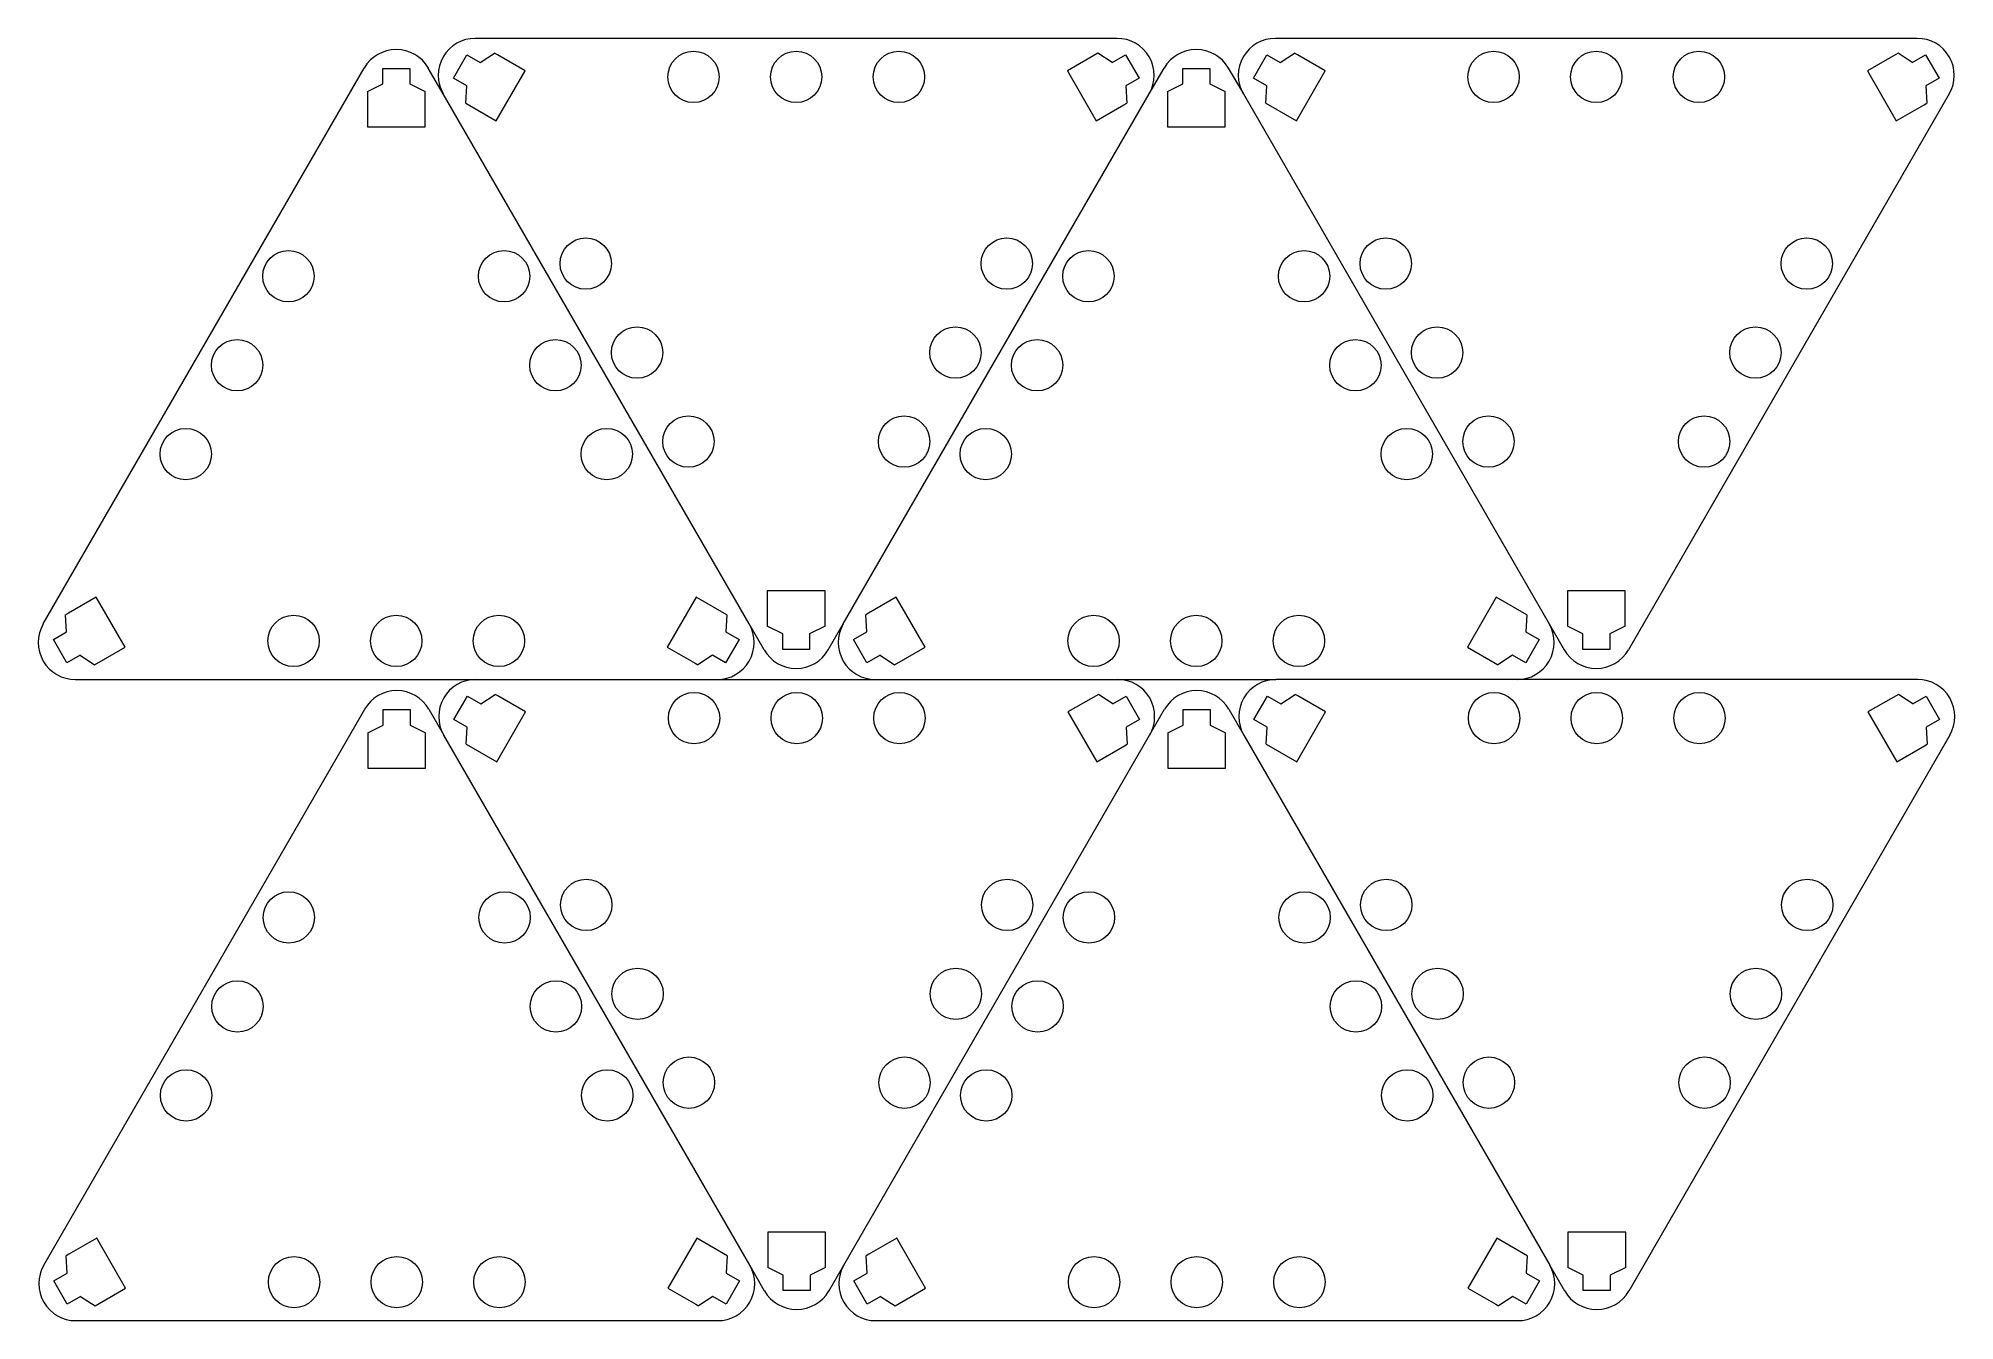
# Model space of a CAD drawing. Header units: millimetres. Extents: x 0 to 150, y 0 to 100.
import ezdxf

# ---------------------------------------------------------------- set-up
doc = ezdxf.new("R2010")
doc.units = ezdxf.units.MM
doc.layers.get('0').update_dxf_attribs({"color": 178, "lineweight": 25, "true_color": 0x000000})

msp = doc.modelspace()

# ---------------------------------------------------------------- linework, layer by layer
at = {"color": 1, "lineweight": 5, "true_color": 0xff0000}
for p, q in [((32.6, 96.78), (33.65, 98.6)), ((33.65, 98.6), (34.69, 98)), ((34.69, 98), (35.81, 98.74)), ((36.03, 98.61), (35.81, 98.74)), ((38.19, 97.36), (36.03, 98.61)), ((82.82, 98.74), (80.44, 97.36)), ((83.94, 98), (82.82, 98.74)), ((83.94, 98), (84.98, 98.6)), ((84.98, 98.6), (86.03, 96.78)), ((94.94, 96.78), (95.99, 98.6)), ((95.99, 98.6), (97.02, 98)), ((97.02, 98), (98.14, 98.74)), ((98.36, 98.61), (98.14, 98.74)), ((100.53, 97.36), (98.36, 98.61)), ((145.16, 98.74), (142.77, 97.36)), ((146.27, 98), (145.16, 98.74)), ((146.27, 98), (147.31, 98.6)), ((147.31, 98.6), (148.36, 96.78)), ((27.1, 97.55), (29.2, 97.55)), ((27.1, 96.35), (27.1, 97.55)), ((29.2, 97.55), (29.2, 96.35)), ((31.81, 95.56), (30.65, 97.58)), ((35.94, 93.47), (38.19, 97.36)), ((80.44, 97.36), (82.69, 93.47)), ((86.81, 95.56), (87.98, 97.58)), ((89.43, 97.55), (91.53, 97.55)), ((89.43, 96.35), (89.43, 97.55)), ((91.53, 97.55), (91.53, 96.35)), ((92.98, 97.58), (94.15, 95.56)), ((98.28, 93.47), (100.53, 97.36)), ((142.77, 97.36), (145.02, 93.47)), ((25.9, 95.75), (27.1, 96.35)), ((25.9, 95.75), (25.9, 93)), ((29.2, 96.35), (30.4, 95.75)), ((30.4, 95.5), (30.4, 95.75)), ((33.64, 96.18), (32.6, 96.78)), ((33.56, 94.84), (33.64, 96.18)), ((86.03, 96.78), (84.99, 96.18)), ((84.99, 96.18), (85.07, 94.84)), ((88.23, 95.75), (89.43, 96.35)), ((88.23, 95.75), (88.23, 93)), ((91.53, 96.35), (92.73, 95.75)), ((92.73, 95.5), (92.73, 95.75)), ((95.97, 96.18), (94.94, 96.78)), ((95.89, 94.84), (95.97, 96.18)), ((148.36, 96.78), (147.32, 96.18)), ((147.32, 96.18), (147.41, 94.84)), ((30.4, 93), (30.4, 95.5)), ((33.56, 94.84), (35.94, 93.47)), ((82.69, 93.47), (84.85, 94.72)), ((84.85, 94.72), (85.07, 94.84)), ((92.73, 93), (92.73, 95.5)), ((95.89, 94.84), (98.28, 93.47)), ((145.02, 93.47), (147.19, 94.72)), ((147.19, 94.72), (147.41, 94.84)), ((25.9, 93), (30.4, 93)), ((88.23, 93), (92.73, 93)), ((61.56, 56.84), (57.06, 56.84)), ((57.06, 56.84), (57.06, 54.34)), ((61.56, 54.09), (61.56, 56.84)), ((123.9, 56.84), (119.4, 56.84)), ((119.4, 56.84), (119.4, 54.34)), ((123.9, 54.09), (123.9, 56.84)), ((4.78, 56.37), (2.61, 55.12)), ((7.03, 52.47), (4.78, 56.37)), ((51.52, 56.37), (49.27, 52.47)), ((53.91, 54.99), (51.52, 56.37)), ((67.11, 56.37), (64.94, 55.12)), ((69.36, 52.47), (67.11, 56.37)), ((113.86, 56.37), (111.61, 52.47)), ((116.24, 54.99), (113.86, 56.37)), ((2.61, 55.12), (2.39, 54.99)), ((2.47, 53.66), (2.39, 54.99)), ((53.91, 54.99), (53.83, 53.66)), ((56.81, 52.26), (55.65, 54.28)), ((57.06, 54.34), (57.06, 54.09)), ((58.26, 53.49), (57.06, 54.09)), ((61.56, 54.09), (60.36, 53.49)), ((61.81, 52.26), (62.98, 54.28)), ((64.94, 55.12), (64.73, 54.99)), ((64.81, 53.66), (64.73, 54.99)), ((116.24, 54.99), (116.16, 53.66)), ((117.98, 54.28), (119.15, 52.26)), ((119.4, 54.34), (119.4, 54.09)), ((120.6, 53.49), (119.4, 54.09)), ((123.9, 54.09), (122.7, 53.49)), ((1.44, 53.06), (2.47, 53.66)), ((2.49, 51.24), (1.44, 53.06)), ((4.64, 51.1), (7.03, 52.47)), ((49.27, 52.47), (51.44, 51.22)), ((54.86, 53.06), (53.81, 51.24)), ((53.83, 53.66), (54.86, 53.06)), ((58.26, 52.29), (58.26, 53.49)), ((60.36, 52.29), (58.26, 52.29)), ((60.36, 53.49), (60.36, 52.29)), ((63.77, 53.06), (64.81, 53.66)), ((64.82, 51.24), (63.77, 53.06)), ((66.98, 51.1), (69.36, 52.47)), ((111.61, 52.47), (113.77, 51.22)), ((117.2, 53.06), (116.15, 51.24)), ((116.16, 53.66), (117.2, 53.06)), ((120.6, 52.29), (120.6, 53.49)), ((122.7, 52.29), (120.6, 52.29)), ((122.7, 53.49), (122.7, 52.29)), ((3.52, 51.84), (2.49, 51.24)), ((3.52, 51.84), (4.64, 51.1)), ((51.44, 51.22), (51.66, 51.1)), ((52.78, 51.84), (51.66, 51.1)), ((53.81, 51.24), (52.78, 51.84)), ((65.86, 51.84), (64.82, 51.24)), ((65.86, 51.84), (66.98, 51.1)), ((113.77, 51.22), (113.99, 51.1)), ((115.11, 51.84), (113.99, 51.1)), ((116.15, 51.24), (115.11, 51.84)), ((53.15, 49.95), (65.48, 49.95)), ((84.35, 49.94), (96.69, 49.94)), ((32.64, 46.84), (33.69, 48.65)), ((33.69, 48.65), (34.73, 48.05)), ((34.73, 48.05), (35.85, 48.79)), ((36.06, 48.67), (35.85, 48.79)), ((38.23, 47.42), (36.06, 48.67)), ((82.86, 48.79), (80.48, 47.42)), ((83.98, 48.05), (82.86, 48.79)), ((83.98, 48.05), (85.02, 48.65)), ((85.02, 48.65), (86.07, 46.84)), ((94.97, 46.84), (96.02, 48.65)), ((96.02, 48.65), (97.06, 48.05)), ((97.06, 48.05), (98.18, 48.79)), ((98.4, 48.67), (98.18, 48.79)), ((100.56, 47.42), (98.4, 48.67)), ((145.19, 48.79), (142.81, 47.42)), ((146.31, 48.05), (145.19, 48.79)), ((146.31, 48.05), (147.35, 48.65)), ((147.35, 48.65), (148.4, 46.84)), ((25.94, 45.8), (27.14, 46.4)), ((27.14, 47.6), (29.24, 47.6)), ((27.14, 46.4), (27.14, 47.6)), ((29.24, 47.6), (29.24, 46.4)), ((29.24, 46.4), (30.44, 45.8)), ((30.69, 47.63), (31.85, 45.61)), ((33.68, 46.24), (32.64, 46.84)), ((35.98, 43.52), (38.23, 47.42)), ((80.48, 47.42), (82.73, 43.52)), ((86.07, 46.84), (85.03, 46.24)), ((86.85, 45.61), (88.02, 47.63)), ((88.27, 45.8), (89.47, 46.4)), ((89.47, 47.6), (91.57, 47.6)), ((89.47, 46.4), (89.47, 47.6)), ((91.57, 47.6), (91.57, 46.4)), ((91.57, 46.4), (92.77, 45.8)), ((93.02, 47.63), (94.19, 45.61)), ((96.01, 46.24), (94.97, 46.84)), ((98.31, 43.52), (100.56, 47.42)), ((142.81, 47.42), (145.06, 43.52)), ((148.4, 46.84), (147.36, 46.24)), ((25.94, 45.8), (25.94, 43.05)), ((30.44, 45.55), (30.44, 45.8)), ((30.44, 43.05), (30.44, 45.55)), ((33.6, 44.9), (33.68, 46.24)), ((33.6, 44.9), (35.98, 43.52)), ((84.89, 44.77), (85.11, 44.9)), ((85.03, 46.24), (85.11, 44.9)), ((88.27, 45.8), (88.27, 43.05)), ((92.77, 45.55), (92.77, 45.8)), ((92.77, 43.05), (92.77, 45.55)), ((95.93, 44.9), (96.01, 46.24)), ((95.93, 44.9), (98.31, 43.52)), ((147.23, 44.77), (147.44, 44.9)), ((147.36, 46.24), (147.44, 44.9)), ((82.73, 43.52), (84.89, 44.77)), ((145.06, 43.52), (147.23, 44.77)), ((25.94, 43.05), (30.44, 43.05)), ((88.27, 43.05), (92.77, 43.05)), ((4.81, 6.42), (2.65, 5.17)), ((7.06, 2.53), (4.81, 6.42)), ((51.56, 6.42), (49.31, 2.53)), ((53.94, 5.05), (51.56, 6.42)), ((61.6, 6.89), (57.1, 6.89)), ((57.1, 6.89), (57.1, 4.39)), ((61.6, 4.14), (61.6, 6.89)), ((67.14, 6.42), (64.98, 5.17)), ((69.39, 2.53), (67.14, 6.42)), ((113.89, 6.42), (111.64, 2.53)), ((116.27, 5.05), (113.89, 6.42)), ((123.94, 6.89), (119.44, 6.89)), ((119.44, 6.89), (119.44, 4.39)), ((123.94, 4.14), (123.94, 6.89)), ((2.65, 5.17), (2.43, 5.05)), ((2.51, 3.71), (2.43, 5.05)), ((53.94, 5.05), (53.86, 3.71)), ((64.98, 5.17), (64.76, 5.05)), ((64.84, 3.71), (64.76, 5.05)), ((116.27, 5.05), (116.19, 3.71)), ((1.47, 3.11), (2.51, 3.71)), ((2.52, 1.29), (1.47, 3.11)), ((54.9, 3.11), (53.85, 1.29)), ((53.86, 3.71), (54.9, 3.11)), ((56.85, 2.31), (55.69, 4.33)), ((57.1, 4.39), (57.1, 4.14)), ((58.3, 3.54), (57.1, 4.14)), ((58.3, 2.34), (58.3, 3.54)), ((61.6, 4.14), (60.4, 3.54)), ((60.4, 3.54), (60.4, 2.34)), ((61.85, 2.31), (63.02, 4.33)), ((63.8, 3.11), (64.84, 3.71)), ((64.85, 1.29), (63.8, 3.11)), ((117.23, 3.11), (116.18, 1.29)), ((116.19, 3.71), (117.23, 3.11)), ((119.19, 2.31), (118.02, 4.33)), ((119.44, 4.39), (119.44, 4.14)), ((120.64, 3.54), (119.44, 4.14)), ((120.64, 2.34), (120.64, 3.54)), ((123.94, 4.14), (122.74, 3.54)), ((122.74, 3.54), (122.74, 2.34)), ((3.56, 1.89), (2.52, 1.29)), ((3.56, 1.89), (4.68, 1.15)), ((4.68, 1.15), (7.06, 2.53)), ((49.31, 2.53), (51.48, 1.28)), ((52.81, 1.89), (51.69, 1.15)), ((53.85, 1.29), (52.81, 1.89)), ((60.4, 2.34), (58.3, 2.34)), ((65.89, 1.89), (64.85, 1.29)), ((65.89, 1.89), (67.01, 1.15)), ((67.01, 1.15), (69.39, 2.53)), ((111.64, 2.53), (113.81, 1.28)), ((115.14, 1.89), (114.02, 1.15)), ((116.18, 1.29), (115.14, 1.89)), ((122.74, 2.34), (120.64, 2.34)), ((51.48, 1.28), (51.69, 1.15)), ((113.81, 1.28), (114.02, 1.15))]:
    msp.add_line(p, q, dxfattribs=at)
at = {"color": 5, "lineweight": 5, "true_color": 0x0000ff}
for p, q in [((84.31, 99.89), (34.31, 99.89)), ((146.65, 99.89), (96.65, 99.89)), ((0.65, 54.28), (25.65, 97.58)), ((55.65, 54.28), (31.81, 95.56)), ((62.98, 54.28), (86.81, 95.56)), ((94.15, 95.56), (117.98, 54.28)), ((149.15, 95.56), (124.15, 52.26)), ((3.15, 49.95), (34.35, 49.94)), ((34.35, 49.94), (53.15, 49.95)), ((65.48, 49.95), (84.35, 49.94)), ((146.69, 49.94), (96.69, 49.94)), ((0.69, 4.33), (25.69, 47.63)), ((55.69, 4.33), (31.85, 45.61)), ((63.02, 4.33), (86.85, 45.61)), ((94.19, 45.61), (118.02, 4.33)), ((149.19, 45.61), (124.19, 2.31)), ((3.19, 0), (53.19, 0)), ((65.52, 0), (115.52, 0))]:
    msp.add_line(p, q, dxfattribs=at)
at = {"color": 1, "lineweight": 5, "true_color": 0xff0000}
for centre in [(51.31, 96.89), (59.31, 96.89), (67.31, 96.89), (113.65, 96.89), (121.65, 96.89), (129.65, 96.89), (42.91, 82.34), (75.72, 82.34), (105.25, 82.34), (138.05, 82.34), (19.75, 81.36), (36.55, 81.36), (82.08, 81.36), (98.88, 81.36), (15.75, 74.43), (40.55, 74.43), (46.91, 75.41), (71.72, 75.41), (78.08, 74.43), (102.88, 74.43), (109.25, 75.41), (134.05, 75.41), (50.91, 68.48), (67.72, 68.48), (113.25, 68.48), (130.05, 68.48), (11.75, 67.5), (44.55, 67.5), (74.08, 67.5), (106.88, 67.5), (20.15, 52.95), (28.15, 52.95), (36.15, 52.95), (82.48, 52.95), (90.48, 52.95), (98.48, 52.95), (51.35, 46.94), (59.35, 46.94), (67.35, 46.94), (113.69, 46.94), (121.69, 46.94), (129.69, 46.94), (42.95, 32.39), (75.75, 32.39), (105.28, 32.39), (138.09, 32.39), (19.78, 31.41), (36.59, 31.41), (82.12, 31.41), (98.92, 31.41), (46.95, 25.46), (71.75, 25.46), (109.28, 25.46), (134.09, 25.46), (15.78, 24.48), (40.59, 24.48), (78.12, 24.48), (102.92, 24.48), (11.78, 17.55), (44.59, 17.55), (50.95, 18.54), (67.75, 18.54), (74.12, 17.55), (106.92, 17.55), (113.28, 18.54), (130.09, 18.54), (20.19, 3), (28.19, 3), (36.19, 3), (82.52, 3), (90.52, 3), (98.52, 3)]:
    msp.add_circle(centre, 2, dxfattribs=at)
for centre, start, end in [((28.15, 96.13), 30, 150), ((34.31, 97), 90, 210), ((84.31, 97), 330, 90), ((90.48, 96.13), 30, 150), ((96.65, 97), 90, 210), ((146.65, 97), 330, 90), ((3.15, 52.83), 150, 270), ((53.15, 52.83), 270, 30), ((65.48, 52.83), 150, 270), ((115.48, 52.83), 270, 30), ((59.31, 53.7), 210, 330), ((121.65, 53.7), 210, 330), ((34.35, 47.06), 90, 210), ((84.35, 47.06), 330, 90), ((96.69, 47.06), 90, 210), ((146.69, 47.06), 330, 90), ((28.19, 46.19), 30, 150), ((90.52, 46.19), 30, 150), ((3.19, 2.89), 150, 270), ((53.19, 2.89), 270, 30), ((65.52, 2.89), 150, 270), ((115.52, 2.89), 270, 30), ((59.35, 3.76), 210, 330), ((121.69, 3.76), 210, 330)]:
    msp.add_arc(centre, 2.89, start, end, dxfattribs=at)

doc.saveas('drawing.dxf')
